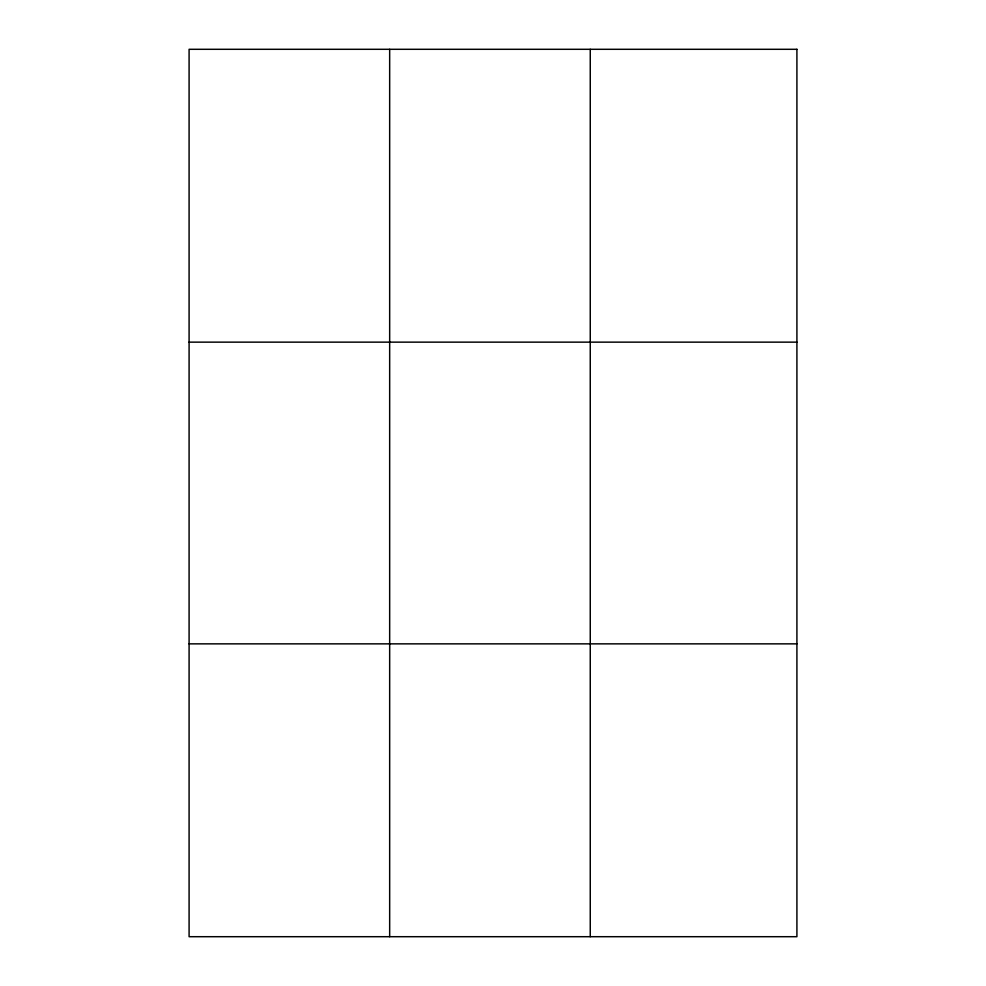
<?xml version="1.0" encoding="UTF-8"?>
<svg xmlns="http://www.w3.org/2000/svg" width="986" height="986" viewBox="0 0 986 986"><rect width="100%" height="100%" fill="white"/><g stroke="black" fill="none" stroke-linecap="round" stroke-linejoin="round"><path stroke-width="1.48" d="M389.667 49.3L389.667 936.7M590.257 49.3L590.257 936.7M189.09 342.142L796.91 342.142M189.09 643.858L796.91 643.858M796.91 49.3L796.91 936.7L189.09 936.7L189.09 49.3L796.91 49.3"/></g></svg>
